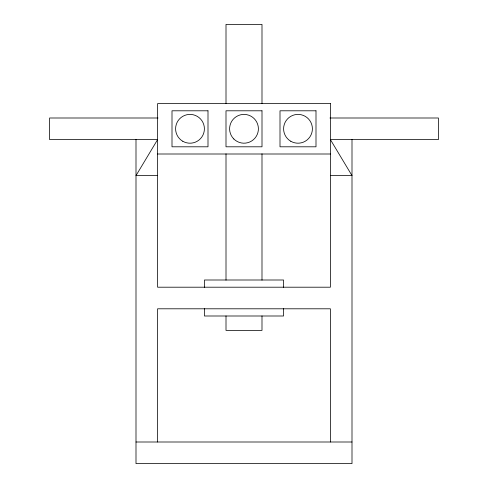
<?xml version="1.0" encoding="UTF-8"?>
<svg xmlns="http://www.w3.org/2000/svg" width="488" height="488" viewBox="0 0 488 488"><rect width="100%" height="100%" fill="white"/><g stroke="black" fill="none" stroke-linecap="round" stroke-linejoin="round"><path stroke-width="0.73" d="M158.057 117.998L49.599 117.998L49.599 139.599L157.6 139.599L135.999 175.601L157.6 175.601M329.943 117.998L438.401 117.998L438.401 139.599L330.4 139.599L352 175.601L330.4 175.601M157.6 154.001L330.4 154.001M135.999 442L352 442M352 139.348L352 463.6L135.999 463.6L135.999 139.348M330.4 442L330.4 308.8L157.6 308.8L157.6 442M283.546 287.499L283.546 280.002L204.454 280.002L204.454 287.499M283.546 308.501L283.546 315.998L204.454 315.998L204.454 308.501M261.995 103.566L261.995 24.4L226.005 24.4L226.005 103.566M261.995 153.805L261.995 280.161M261.995 315.937L261.995 330.4L226.005 330.4L226.005 315.937M226.005 153.805L226.005 280.161M330.4 103.602L157.6 103.602L157.6 287.2L330.4 287.2L330.4 103.602M207.998 110.8L172.002 110.8L172.002 146.803L207.998 146.803L207.998 110.8M262.001 110.8L225.999 110.8L225.999 146.803L262.001 146.803L262.001 110.8M315.998 110.8L280.002 110.8L280.002 146.803L315.998 146.803L315.998 110.8M290.799 141.27A14.402 14.402 0 0 0 312.399 128.802A14.402 14.402 0 0 0 290.799 116.327A14.402 14.402 0 0 0 290.799 141.27M233.819 138.982A14.402 14.402 0 0 0 257.908 132.529A14.402 14.402 0 0 0 240.273 114.893A14.402 14.402 0 0 0 233.819 138.982M182.799 141.27A14.402 14.402 0 0 0 204.399 128.802A14.402 14.402 0 0 0 182.799 116.327A14.402 14.402 0 0 0 182.799 141.27"/></g></svg>
